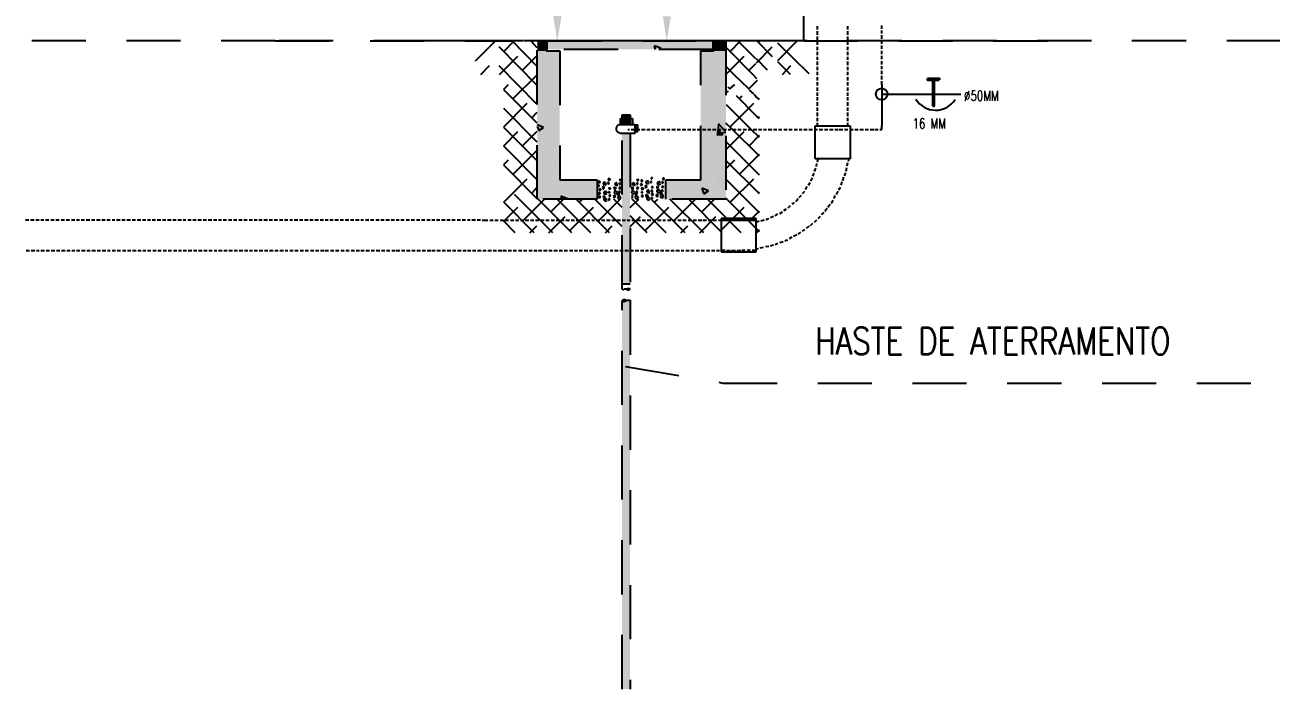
# Model space of a CAD drawing. Header units: metres. Extents: x 2999 to 3164, y 1641 to 1678.
# Drawn here: x 3137.963 to 3142.566, y 1658.087 to 1660.541 of the extents above; entities that cross this region are included whole.
import ezdxf
from ezdxf.enums import TextEntityAlignment as Align

# ---------------------------------------------------------------- set-up
doc = ezdxf.new("R2010")
doc.units = ezdxf.units.M
doc.linetypes.add('CONTORNO_QUADRO_T', pattern=[0.35, 0.2, -0.15])
doc.linetypes.add('Contínuo', pattern=[0])
for name, color, linetype in [('CIRCUITOS', 250, 'Continuous'), ('PDF28_Geometry', 7, 'Continuous'), ('PDF29_Geometry', 7, 'Continuous')]:
    doc.layers.add(name, color=color, linetype=linetype)
for name, color, linetype, true_color in [('PDF28_Solid Fills', 7, 'Continuous', 0x00a5dd), ('PDF29_Solid Fills', 7, 'Continuous', 0x939598), ('PDF8_Text', 30, 'Continuous', 0xff7f00)]:
    doc.layers.add(name, color=color, linetype=linetype, true_color=true_color)
doc.styles.add('ROMAND', font='romand__.ttf', dxfattribs={"width": 0.75})
doc.styles.add('ROMANS', font='ROMANS.shx', dxfattribs={"width": 0.8, "height": 0.1})

msp = doc.modelspace()

# ---------------------------------------------------------------- linework, layer by layer
at = {"layer": 'CIRCUITOS', "linetype": 'Contínuo'}
msp.add_line((3141.1278, 1660.2856), (3141.4202, 1660.2856), dxfattribs=at)
at = {"layer": 'CIRCUITOS'}
msp.add_circle((3141.1278, 1660.2856), 0.0215, dxfattribs=at)
msp.add_arc((3141.3269, 1660.3107), 0.0848, 210.9889, 328.0806, dxfattribs=at)
at = {"layer": 'PDF28_Geometry', "color": 150, "linetype": 'CONTORNO_QUADRO_T', "true_color": 0x007fff}
for p, q in [((3139.5095, 1668.4789), (3139.5095, 1660.4817)), ((3139.6158, 1660.4817), (3139.4155, 1660.4817))]:
    msp.add_line(p, q, dxfattribs=at)
at = {"layer": 'PDF28_Geometry', "linetype": 'CONTORNO_QUADRO_T'}
for p in [(3141.8539, 1668.4789), (3140.8399, 1660.4817)]:
    msp.add_line(p, (3141.8539, 1660.4817), dxfattribs=at)
at = {"layer": 'PDF28_Geometry', "color": 3, "linetype": 'Contínuo'}
msp.add_line((3141.1278, 1660.3208), (3141.1278, 1660.1696), dxfattribs=at)
at = {"layer": 'PDF28_Geometry', "linetype": 'CONTORNO_QUADRO_T', "lineweight": 25}
for points in [[(3140.8399, 1660.4817), (3140.8399, 1668.3429), (3140.8399, 1668.4789), (3140.8399, 1662.1051)], [(3140.8907, 1660.524), (3140.8907, 1660.5367)], [(3141.0029, 1660.524), (3141.0029, 1660.5367)], [(3145.0521, 1660.4817), (3138.8884, 1660.4817), (3131.7346, 1660.4817), (3131.7283, 1658.8963), (3130.8097, 1658.8963)], [(3138.8884, 1660.4817), (3139.7647, 1660.4817)], [(3140.5436, 1660.4817), (3140.2451, 1660.4817)], [(3140.8907, 1660.5049), (3140.8907, 1660.5176)], [(3140.8907, 1660.4859), (3140.8907, 1660.4986)], [(3140.8907, 1660.4668), (3140.8907, 1660.4795)], [(3141.0029, 1660.5049), (3141.0029, 1660.5176)], [(3141.0029, 1660.4859), (3141.0029, 1660.4986)], [(3141.0029, 1660.4668), (3141.0029, 1660.4795)], [(3140.8907, 1660.4478), (3140.8907, 1660.4605)], [(3140.8907, 1660.4287), (3140.8907, 1660.4414)], [(3141.0029, 1660.4478), (3141.0029, 1660.4605)], [(3141.0029, 1660.4287), (3141.0029, 1660.4414)], [(3140.8907, 1660.4118), (3140.8907, 1660.4224)], [(3140.8907, 1660.3928), (3140.8907, 1660.4055)], [(3141.0029, 1660.4118), (3141.0029, 1660.4224)], [(3141.0029, 1660.3928), (3141.0029, 1660.4055)], [(3140.8907, 1660.3737), (3140.8907, 1660.3864)], [(3140.8907, 1660.3547), (3140.8907, 1660.3674)], [(3140.8907, 1660.3356), (3140.8907, 1660.3483)], [(3141.0029, 1660.3737), (3141.0029, 1660.3864)], [(3141.0029, 1660.3547), (3141.0029, 1660.3674)], [(3141.0029, 1660.3356), (3141.0029, 1660.3483)], [(3140.8907, 1660.3166), (3140.8907, 1660.3293)], [(3140.8907, 1660.2975), (3140.8907, 1660.3102)], [(3141.0029, 1660.3166), (3141.0029, 1660.3293)], [(3141.0029, 1660.2975), (3141.0029, 1660.3102)], [(3140.8907, 1660.2785), (3140.8907, 1660.2912)], [(3140.8907, 1660.2615), (3140.8907, 1660.2742)], [(3140.8907, 1660.2425), (3140.8907, 1660.2552)], [(3141.0029, 1660.2785), (3141.0029, 1660.2912)], [(3141.0029, 1660.2615), (3141.0029, 1660.2742)], [(3141.0029, 1660.2425), (3141.0029, 1660.2552)], [(3140.8907, 1660.2234), (3140.8907, 1660.2361)], [(3140.8907, 1660.2044), (3140.8907, 1660.2171)], [(3141.0029, 1660.2234), (3141.0029, 1660.2361)], [(3141.0029, 1660.2044), (3141.0029, 1660.2171)], [(3140.8907, 1660.1853), (3140.8907, 1660.198)], [(3140.8907, 1660.1684), (3140.8907, 1660.179)], [(3141.0029, 1660.1853), (3141.0029, 1660.198)], [(3141.0029, 1660.1684), (3141.0029, 1660.179)], [(3140.8865, 1660.0181), (3140.8886, 1660.0287)], [(3140.8907, 1660.035), (3140.8928, 1660.0456)], [(3141.0008, 1660.0202), (3141.0029, 1660.0329)], [(3141.005, 1660.0372), (3141.0071, 1660.0477)], [(3140.8653, 1659.9652), (3140.8717, 1659.9758)], [(3140.8738, 1659.9821), (3140.878, 1659.9927)], [(3140.8801, 1659.9991), (3140.8822, 1660.0054), (3140.8844, 1660.0118)], [(3140.9838, 1659.9652), (3140.9881, 1659.9779)], [(3140.9902, 1659.9842), (3140.9944, 1659.9906), (3140.9944, 1659.9948)], [(3140.9965, 1660.0012), (3140.9987, 1660.0139)], [(3140.8357, 1659.9186), (3140.8441, 1659.9271)], [(3140.8463, 1659.9334), (3140.8526, 1659.944)], [(3140.8568, 1659.9483), (3140.8632, 1659.9588)], [(3140.9606, 1659.9144), (3140.9669, 1659.9271)], [(3140.969, 1659.9313), (3140.9733, 1659.9377), (3140.9754, 1659.9419)], [(3140.9775, 1659.9483), (3140.9817, 1659.961)], [(3140.7976, 1659.8784), (3140.806, 1659.8848)], [(3140.8103, 1659.889), (3140.8145, 1659.8932), (3140.8187, 1659.8996)], [(3140.823, 1659.9038), (3140.8314, 1659.9123)], [(3140.9415, 1659.8827), (3140.9457, 1659.889), (3140.9479, 1659.8932)], [(3140.9521, 1659.8996), (3140.9563, 1659.9102)], [(3140.7341, 1659.8361), (3140.7447, 1659.8424)], [(3140.751, 1659.8446), (3140.7616, 1659.8509)], [(3140.7658, 1659.8551), (3140.7764, 1659.8615)], [(3140.7828, 1659.8657), (3140.7912, 1659.8742)], [(3140.9055, 1659.8403), (3140.9098, 1659.8446), (3140.914, 1659.8488)], [(3140.9182, 1659.853), (3140.9267, 1659.8636)], [(3140.9288, 1659.8678), (3140.9373, 1659.8784)], [(3137.9782, 1659.8192), (3137.9655, 1659.8192)], [(3137.9972, 1659.8192), (3137.9845, 1659.8192)], [(3138.0163, 1659.8192), (3138.0036, 1659.8192)], [(3138.0332, 1659.8192), (3138.0226, 1659.8192)], [(3138.0523, 1659.8192), (3138.0396, 1659.8192)], [(3138.0713, 1659.8192), (3138.0586, 1659.8192)], [(3138.0904, 1659.8192), (3138.0777, 1659.8192)], [(3138.1094, 1659.8192), (3138.0967, 1659.8192)], [(3138.1285, 1659.8192), (3138.1158, 1659.8192)], [(3138.1475, 1659.8192), (3138.1348, 1659.8192)], [(3138.1645, 1659.8192), (3138.1539, 1659.8192)], [(3138.1835, 1659.8192), (3138.1708, 1659.8192)], [(3138.2026, 1659.8192), (3138.1899, 1659.8192)], [(3138.2216, 1659.8192), (3138.2089, 1659.8192)], [(3138.2407, 1659.8192), (3138.228, 1659.8192)], [(3138.2597, 1659.8192), (3138.247, 1659.8192)], [(3138.2788, 1659.8192), (3138.2661, 1659.8192)], [(3138.2957, 1659.8192), (3138.2851, 1659.8192)], [(3138.3147, 1659.8192), (3138.302, 1659.8192)], [(3138.3338, 1659.8192), (3138.3211, 1659.8192)], [(3138.3528, 1659.8192), (3138.3401, 1659.8192)], [(3138.3719, 1659.8192), (3138.3592, 1659.8192)], [(3138.3909, 1659.8192), (3138.3782, 1659.8192)], [(3138.41, 1659.8192), (3138.3973, 1659.8192)], [(3138.4269, 1659.8192), (3138.4163, 1659.8192)], [(3138.446, 1659.8192), (3138.4333, 1659.8192)], [(3138.465, 1659.8192), (3138.4523, 1659.8192)], [(3138.4841, 1659.8192), (3138.4714, 1659.8192)], [(3138.5031, 1659.8192), (3138.4904, 1659.8192)], [(3138.5222, 1659.8192), (3138.5095, 1659.8192)], [(3138.5412, 1659.8192), (3138.5285, 1659.8192)], [(3138.5582, 1659.8192), (3138.5476, 1659.8192)], [(3138.5772, 1659.8192), (3138.5645, 1659.8192)], [(3138.5963, 1659.8192), (3138.5836, 1659.8192)], [(3138.6153, 1659.8192), (3138.6026, 1659.8192)], [(3138.6344, 1659.8192), (3138.6217, 1659.8192)], [(3138.6534, 1659.8192), (3138.6407, 1659.8192)], [(3138.6725, 1659.8192), (3138.6598, 1659.8192)], [(3138.6894, 1659.8192), (3138.6788, 1659.8192)], [(3138.7084, 1659.8192), (3138.6957, 1659.8192)], [(3138.7275, 1659.8192), (3138.7148, 1659.8192)], [(3138.7465, 1659.8192), (3138.7338, 1659.8192)], [(3138.7656, 1659.8192), (3138.7529, 1659.8192)], [(3138.7846, 1659.8192), (3138.7719, 1659.8192)], [(3138.8037, 1659.8192), (3138.791, 1659.8192)], [(3138.8206, 1659.8192), (3138.81, 1659.8192)], [(3138.8397, 1659.8192), (3138.827, 1659.8192)], [(3138.8587, 1659.8192), (3138.846, 1659.8192)], [(3138.8778, 1659.8192), (3138.8651, 1659.8192)], [(3138.8968, 1659.8192), (3138.8841, 1659.8192)], [(3138.9159, 1659.8192), (3138.9032, 1659.8192)], [(3138.9349, 1659.8192), (3138.9222, 1659.8192)], [(3138.9519, 1659.8192), (3138.9413, 1659.8192)], [(3138.9709, 1659.8192), (3138.9582, 1659.8192)], [(3138.99, 1659.8192), (3138.9773, 1659.8192)], [(3139.009, 1659.8192), (3138.9963, 1659.8192)], [(3139.0281, 1659.8192), (3139.0154, 1659.8192)], [(3139.0471, 1659.8192), (3139.0344, 1659.8192)], [(3139.0662, 1659.8192), (3139.0535, 1659.8192)], [(3139.0831, 1659.8192), (3139.0725, 1659.8192)], [(3139.1021, 1659.8192), (3139.0894, 1659.8192)], [(3139.1212, 1659.8192), (3139.1085, 1659.8192)], [(3139.1402, 1659.8192), (3139.1275, 1659.8192)], [(3139.1593, 1659.8192), (3139.1466, 1659.8192)], [(3139.1783, 1659.8192), (3139.1656, 1659.8192)], [(3139.1974, 1659.8192), (3139.1847, 1659.8192)], [(3139.2143, 1659.8192), (3139.2037, 1659.8192)], [(3139.2334, 1659.8192), (3139.2207, 1659.8192)], [(3139.2524, 1659.8192), (3139.2397, 1659.8192)], [(3139.2715, 1659.8192), (3139.2588, 1659.8192)], [(3139.2905, 1659.8192), (3139.2778, 1659.8192)], [(3139.3096, 1659.8192), (3139.2969, 1659.8192)], [(3139.3286, 1659.8192), (3139.3159, 1659.8192)], [(3139.3456, 1659.8192), (3139.335, 1659.8192)], [(3139.3646, 1659.8192), (3139.3519, 1659.8192)], [(3139.3837, 1659.8192), (3139.371, 1659.8192)], [(3139.4027, 1659.8192), (3139.39, 1659.8192)], [(3139.4218, 1659.8192), (3139.4091, 1659.8192)], [(3139.4408, 1659.8192), (3139.4281, 1659.8192)], [(3139.4599, 1659.8192), (3139.4472, 1659.8192)], [(3139.4768, 1659.8192), (3139.4662, 1659.8192)], [(3139.4958, 1659.8192), (3139.4831, 1659.8192)], [(3139.5149, 1659.8192), (3139.5022, 1659.8192)], [(3139.5339, 1659.8192), (3139.5212, 1659.8192)], [(3139.553, 1659.8192), (3139.5403, 1659.8192)], [(3139.572, 1659.8192), (3139.5593, 1659.8192)], [(3139.5911, 1659.8192), (3139.5784, 1659.8192)], [(3139.608, 1659.8192), (3139.5974, 1659.8192)], [(3139.6271, 1659.8192), (3139.6144, 1659.8192)], [(3139.6461, 1659.8192), (3139.6334, 1659.8192)], [(3139.6525, 1659.8192), (3139.6673, 1659.8192), (3139.6736, 1659.8192)], [(3139.68, 1659.8192), (3139.6927, 1659.8192)], [(3139.699, 1659.8192), (3139.7117, 1659.8192)], [(3139.7181, 1659.8192), (3139.7308, 1659.8192)], [(3139.7371, 1659.8192), (3139.7498, 1659.8192)], [(3139.7562, 1659.8192), (3139.7689, 1659.8192)], [(3139.7752, 1659.8192), (3139.7879, 1659.8192)], [(3139.7943, 1659.8192), (3139.8049, 1659.8192)], [(3139.8112, 1659.8192), (3139.8239, 1659.8192)], [(3139.8303, 1659.8192), (3139.843, 1659.8192)], [(3139.8493, 1659.8192), (3139.862, 1659.8192)], [(3139.8684, 1659.8192), (3139.8811, 1659.8192)], [(3139.8874, 1659.8192), (3139.9001, 1659.8192)], [(3139.9065, 1659.8192), (3139.9192, 1659.8192)], [(3139.9255, 1659.8192), (3139.9361, 1659.8192)], [(3139.9425, 1659.8192), (3139.9552, 1659.8192)], [(3139.9615, 1659.8192), (3139.9742, 1659.8192)], [(3139.9806, 1659.8192), (3139.9933, 1659.8192)], [(3139.9996, 1659.8192), (3140.0123, 1659.8192)], [(3140.0187, 1659.8192), (3140.0314, 1659.8192)], [(3140.0377, 1659.8192), (3140.0504, 1659.8192)], [(3140.0568, 1659.8192), (3140.0673, 1659.8192)], [(3140.0737, 1659.8192), (3140.0864, 1659.8192)], [(3140.0927, 1659.8192), (3140.1054, 1659.8192)], [(3140.1118, 1659.8192), (3140.1245, 1659.8192)], [(3140.1308, 1659.8192), (3140.1435, 1659.8192)], [(3140.1499, 1659.8192), (3140.1626, 1659.8192)], [(3140.1689, 1659.8192), (3140.1816, 1659.8192)], [(3140.188, 1659.8192), (3140.1986, 1659.8192)], [(3140.2049, 1659.8192), (3140.2176, 1659.8192)], [(3140.224, 1659.8192), (3140.2367, 1659.8192)], [(3140.243, 1659.8192), (3140.2557, 1659.8192)], [(3140.2621, 1659.8192), (3140.2748, 1659.8192)], [(3140.2811, 1659.8192), (3140.2938, 1659.8192)], [(3140.3002, 1659.8192), (3140.3129, 1659.8192)], [(3140.3192, 1659.8192), (3140.3298, 1659.8192)], [(3140.3362, 1659.8192), (3140.3489, 1659.8192)], [(3140.3552, 1659.8192), (3140.3679, 1659.8192)], [(3140.3743, 1659.8192), (3140.387, 1659.8192)], [(3140.3933, 1659.8192), (3140.406, 1659.8192)], [(3140.4124, 1659.8192), (3140.4251, 1659.8192)], [(3140.4314, 1659.8192), (3140.4441, 1659.8192)], [(3140.4505, 1659.8192), (3140.4632, 1659.8192)], [(3140.4674, 1659.8192), (3140.4801, 1659.8192)], [(3140.4864, 1659.8192), (3140.4991, 1659.8192)], [(3140.5055, 1659.8192), (3140.5182, 1659.8192)], [(3140.5245, 1659.8192), (3140.5372, 1659.8192)], [(3140.5351, 1659.8192), (3140.5499, 1659.8192)], [(3140.5436, 1659.8192), (3140.5563, 1659.8192), (3140.569, 1659.8192)], [(3140.5626, 1659.8192), (3140.5753, 1659.8192), (3140.588, 1659.8192)], [(3140.5817, 1659.8192), (3140.5944, 1659.8192), (3140.6071, 1659.8192)], [(3140.5986, 1659.8192), (3140.6113, 1659.8192), (3140.624, 1659.8192)], [(3140.6177, 1659.8192), (3140.6304, 1659.8192), (3140.6431, 1659.8192)], [(3140.6367, 1659.8192), (3140.6494, 1659.8192), (3140.6642, 1659.8192), (3140.6558, 1659.8192)], [(3140.6642, 1659.8128), (3140.6748, 1659.817)], [(3140.6812, 1659.817), (3140.6939, 1659.8213)], [(3140.7002, 1659.8234), (3140.7066, 1659.8234), (3140.7108, 1659.8276)], [(3140.7171, 1659.8297), (3140.7277, 1659.834)], [(3140.8505, 1659.7895), (3140.8611, 1659.798)], [(3140.8653, 1659.8001), (3140.8695, 1659.8043), (3140.8738, 1659.8086)], [(3140.8801, 1659.8128), (3140.8886, 1659.8213)], [(3140.8928, 1659.8255), (3140.9013, 1659.834)], [(3140.7701, 1659.743), (3140.7743, 1659.7451), (3140.7806, 1659.7472)], [(3140.787, 1659.7514), (3140.7976, 1659.7578)], [(3140.8018, 1659.7599), (3140.8145, 1659.7662)], [(3140.8187, 1659.7684), (3140.823, 1659.7705), (3140.8293, 1659.7747)], [(3140.8357, 1659.7789), (3140.8441, 1659.7853)], [(3137.9676, 1659.707), (3137.9803, 1659.707)], [(3137.9867, 1659.707), (3137.9994, 1659.707)], [(3138.0057, 1659.707), (3138.0163, 1659.707)], [(3138.0226, 1659.707), (3138.0353, 1659.707)], [(3138.0417, 1659.707), (3138.0544, 1659.707)], [(3138.0607, 1659.707), (3138.0734, 1659.707)], [(3138.0798, 1659.707), (3138.0925, 1659.707)], [(3138.0988, 1659.707), (3138.1115, 1659.707)], [(3138.1179, 1659.707), (3138.1306, 1659.707)], [(3138.1369, 1659.707), (3138.1475, 1659.707)], [(3138.1539, 1659.707), (3138.1666, 1659.707)], [(3138.1729, 1659.707), (3138.1856, 1659.707)], [(3138.192, 1659.707), (3138.2047, 1659.707)], [(3138.211, 1659.707), (3138.2237, 1659.707)], [(3138.2301, 1659.707), (3138.2428, 1659.707)], [(3138.2491, 1659.707), (3138.2618, 1659.707)], [(3138.2682, 1659.707), (3138.2788, 1659.707)], [(3138.2851, 1659.707), (3138.2978, 1659.707)], [(3138.3042, 1659.707), (3138.3169, 1659.707)], [(3138.3232, 1659.707), (3138.3359, 1659.707)], [(3138.3423, 1659.707), (3138.355, 1659.707)], [(3138.3613, 1659.707), (3138.374, 1659.707)], [(3138.3804, 1659.707), (3138.3931, 1659.707)], [(3138.3994, 1659.707), (3138.41, 1659.707)], [(3138.4163, 1659.707), (3138.429, 1659.707)], [(3138.4354, 1659.707), (3138.4481, 1659.707)], [(3138.4544, 1659.707), (3138.4671, 1659.707)], [(3138.4735, 1659.707), (3138.4862, 1659.707)], [(3138.4925, 1659.707), (3138.5052, 1659.707)], [(3138.5116, 1659.707), (3138.5243, 1659.707)], [(3138.5306, 1659.707), (3138.5412, 1659.707)], [(3138.5476, 1659.707), (3138.5603, 1659.707)], [(3138.5666, 1659.707), (3138.5793, 1659.707)], [(3138.5857, 1659.707), (3138.5984, 1659.707)], [(3138.6047, 1659.707), (3138.6174, 1659.707)], [(3138.6238, 1659.707), (3138.6365, 1659.707)], [(3138.6428, 1659.707), (3138.6555, 1659.707)], [(3138.6619, 1659.707), (3138.6725, 1659.707)], [(3138.6788, 1659.707), (3138.6915, 1659.707)], [(3138.6979, 1659.707), (3138.7106, 1659.707)], [(3138.7169, 1659.707), (3138.7296, 1659.707)], [(3138.736, 1659.707), (3138.7487, 1659.707)], [(3138.755, 1659.707), (3138.7677, 1659.707)], [(3138.7741, 1659.707), (3138.7868, 1659.707)], [(3138.7931, 1659.707), (3138.8037, 1659.707)], [(3138.81, 1659.707), (3138.8227, 1659.707)], [(3138.8291, 1659.707), (3138.8418, 1659.707)], [(3138.8481, 1659.707), (3138.8608, 1659.707)], [(3138.8672, 1659.707), (3138.8799, 1659.707)], [(3138.8862, 1659.707), (3138.8989, 1659.707)], [(3138.9053, 1659.707), (3138.918, 1659.707)], [(3138.9243, 1659.707), (3138.9349, 1659.707)], [(3138.9413, 1659.707), (3138.954, 1659.707)], [(3138.9603, 1659.707), (3138.973, 1659.707)], [(3138.9794, 1659.707), (3138.9921, 1659.707)], [(3138.9984, 1659.707), (3139.0111, 1659.707)], [(3139.0175, 1659.707), (3139.0302, 1659.707)], [(3139.0365, 1659.707), (3139.0492, 1659.707)], [(3139.0556, 1659.707), (3139.0683, 1659.707)], [(3139.0725, 1659.707), (3139.0852, 1659.707)], [(3139.0916, 1659.707), (3139.1043, 1659.707)], [(3139.1106, 1659.707), (3139.1233, 1659.707)], [(3139.1297, 1659.707), (3139.1424, 1659.707)], [(3139.1487, 1659.707), (3139.1614, 1659.707)], [(3139.1678, 1659.707), (3139.1805, 1659.707)], [(3139.1868, 1659.707), (3139.1995, 1659.707)], [(3139.2037, 1659.707), (3139.2164, 1659.707)], [(3139.2228, 1659.707), (3139.2355, 1659.707)], [(3139.2418, 1659.707), (3139.2545, 1659.707)], [(3139.2609, 1659.707), (3139.2736, 1659.707)], [(3139.2799, 1659.707), (3139.2926, 1659.707)], [(3139.299, 1659.707), (3139.3117, 1659.707)], [(3139.318, 1659.707), (3139.3307, 1659.707)], [(3139.335, 1659.707), (3139.3477, 1659.707)], [(3139.354, 1659.707), (3139.3667, 1659.707)], [(3139.3731, 1659.707), (3139.3858, 1659.707)], [(3139.3921, 1659.707), (3139.4048, 1659.707)], [(3139.4112, 1659.707), (3139.4239, 1659.707)], [(3139.4302, 1659.707), (3139.4429, 1659.707)], [(3139.4493, 1659.707), (3139.462, 1659.707)], [(3139.4662, 1659.707), (3139.4789, 1659.707)], [(3139.4853, 1659.707), (3139.498, 1659.707)], [(3139.5043, 1659.707), (3139.517, 1659.707)], [(3139.5234, 1659.707), (3139.5361, 1659.707)], [(3139.5424, 1659.707), (3139.5551, 1659.707)], [(3139.5615, 1659.707), (3139.5742, 1659.707)], [(3139.5805, 1659.707), (3139.5932, 1659.707)], [(3139.5974, 1659.707), (3139.6101, 1659.707)], [(3139.6165, 1659.707), (3139.6292, 1659.707)], [(3139.6355, 1659.707), (3139.6482, 1659.707)], [(3139.6546, 1659.707), (3139.6673, 1659.707)], [(3139.6736, 1659.707), (3139.6863, 1659.707)], [(3139.6927, 1659.707), (3139.7054, 1659.707)], [(3139.7117, 1659.707), (3139.7244, 1659.707)], [(3139.7287, 1659.707), (3139.7414, 1659.707)], [(3139.7477, 1659.707), (3139.7604, 1659.707)], [(3139.7668, 1659.707), (3139.7795, 1659.707)], [(3139.7858, 1659.707), (3139.7985, 1659.707)], [(3139.8049, 1659.707), (3139.8176, 1659.707)], [(3139.8239, 1659.707), (3139.8366, 1659.707)], [(3139.843, 1659.707), (3139.8557, 1659.707)], [(3139.8599, 1659.707), (3139.8726, 1659.707)], [(3139.879, 1659.707), (3139.8917, 1659.707)], [(3139.898, 1659.707), (3139.9107, 1659.707)], [(3139.9171, 1659.707), (3139.9298, 1659.707)], [(3139.9361, 1659.707), (3139.9488, 1659.707)], [(3139.9552, 1659.707), (3139.9679, 1659.707)], [(3139.9742, 1659.707), (3139.9869, 1659.707)], [(3139.9933, 1659.707), (3140.0038, 1659.707)], [(3140.0102, 1659.707), (3140.0229, 1659.707)], [(3140.0292, 1659.707), (3140.0419, 1659.707)], [(3140.0483, 1659.707), (3140.061, 1659.707)], [(3140.0673, 1659.707), (3140.08, 1659.707)], [(3140.0864, 1659.707), (3140.0991, 1659.707)], [(3140.1054, 1659.707), (3140.1181, 1659.707)], [(3140.1245, 1659.707), (3140.1351, 1659.707)], [(3140.1414, 1659.707), (3140.1541, 1659.707)], [(3140.1605, 1659.707), (3140.1732, 1659.707)], [(3140.1795, 1659.707), (3140.1922, 1659.707)], [(3140.1986, 1659.707), (3140.2113, 1659.707)], [(3140.2176, 1659.707), (3140.2303, 1659.707)], [(3140.2367, 1659.707), (3140.2494, 1659.707)], [(3140.2557, 1659.707), (3140.2663, 1659.707)], [(3140.2727, 1659.707), (3140.2854, 1659.707)], [(3140.2917, 1659.707), (3140.3044, 1659.707)], [(3140.3108, 1659.707), (3140.3235, 1659.707)], [(3140.3298, 1659.707), (3140.3425, 1659.707)], [(3140.3489, 1659.707), (3140.3616, 1659.707)], [(3140.3679, 1659.707), (3140.3806, 1659.707)], [(3140.387, 1659.707), (3140.3975, 1659.707)], [(3140.4039, 1659.707), (3140.4166, 1659.707)], [(3140.4229, 1659.707), (3140.4356, 1659.707)], [(3140.442, 1659.707), (3140.4547, 1659.707)], [(3140.461, 1659.707), (3140.4737, 1659.707)], [(3140.4801, 1659.707), (3140.4928, 1659.707)], [(3140.4991, 1659.707), (3140.5118, 1659.707)], [(3140.5182, 1659.707), (3140.5288, 1659.707)], [(3140.5499, 1659.707), (3140.5351, 1659.707), (3140.5478, 1659.707)], [(3140.5542, 1659.707), (3140.5669, 1659.707)], [(3140.5563, 1659.707), (3140.569, 1659.707)], [(3140.5732, 1659.707), (3140.5859, 1659.707)], [(3140.5753, 1659.707), (3140.588, 1659.707)], [(3140.5923, 1659.707), (3140.605, 1659.707)], [(3140.5944, 1659.707), (3140.6071, 1659.707)], [(3140.6642, 1659.7133), (3140.6727, 1659.7154)], [(3140.679, 1659.7176), (3140.6917, 1659.7197)], [(3140.6981, 1659.7218), (3140.7108, 1659.7239)], [(3140.7171, 1659.7239), (3140.7193, 1659.726), (3140.7277, 1659.7281)], [(3140.7341, 1659.7303), (3140.7447, 1659.7345)], [(3140.751, 1659.7366), (3140.7637, 1659.7408)]]:
    msp.add_lwpolyline(points, dxfattribs=at)
at = {"layer": 'PDF28_Geometry', "color": 3, "linetype": 'CONTORNO_QUADRO_T', "lineweight": 25}
for points in [[(3141.1278, 1660.5261), (3141.1278, 1660.5388)], [(3141.1278, 1660.5092), (3141.1278, 1660.5198)], [(3141.1278, 1660.4901), (3141.1278, 1660.5028)], [(3141.1278, 1660.4711), (3141.1278, 1660.4838)], [(3141.1278, 1660.452), (3141.1278, 1660.4647)], [(3141.1278, 1660.433), (3141.1278, 1660.4457)], [(3141.1278, 1660.4139), (3141.1278, 1660.4266)], [(3141.1278, 1660.3949), (3141.1278, 1660.4076)], [(3141.1278, 1660.3779), (3141.1278, 1660.3885)], [(3141.1278, 1660.3589), (3141.1278, 1660.3716)], [(3141.1278, 1660.3398), (3141.1278, 1660.3525)], [(3141.1278, 1660.3208), (3141.1278, 1660.3335)], [(3141.1214, 1660.1548), (3141.1278, 1660.1548), (3141.1278, 1660.1696)], [(3140.1901, 1660.1548), (3140.1965, 1660.1548)], [(3140.2028, 1660.1548), (3140.2155, 1660.1548)], [(3140.2219, 1660.1548), (3140.2346, 1660.1548)], [(3140.2409, 1660.1548), (3140.2536, 1660.1548)], [(3140.26, 1660.1548), (3140.2727, 1660.1548)], [(3140.279, 1660.1548), (3140.2917, 1660.1548)], [(3140.2981, 1660.1548), (3140.3086, 1660.1548)], [(3140.315, 1660.1548), (3140.3277, 1660.1548)], [(3140.334, 1660.1548), (3140.3467, 1660.1548)], [(3140.3531, 1660.1548), (3140.3658, 1660.1548)], [(3140.3721, 1660.1548), (3140.3848, 1660.1548)], [(3140.3912, 1660.1548), (3140.4039, 1660.1548)], [(3140.4102, 1660.1548), (3140.4229, 1660.1548)], [(3140.4293, 1660.1548), (3140.4399, 1660.1548)], [(3140.4462, 1660.1548), (3140.4589, 1660.1548)], [(3140.4653, 1660.1548), (3140.478, 1660.1548)], [(3140.4843, 1660.1548), (3140.497, 1660.1548)], [(3140.5034, 1660.1548), (3140.5161, 1660.1548)], [(3140.5224, 1660.1548), (3140.5351, 1660.1548)], [(3140.5415, 1660.1548), (3140.5542, 1660.1548)], [(3140.5605, 1660.1548), (3140.5711, 1660.1548)], [(3140.5774, 1660.1548), (3140.5901, 1660.1548)], [(3140.5965, 1660.1548), (3140.6092, 1660.1548)], [(3140.6155, 1660.1548), (3140.6282, 1660.1548)], [(3140.6346, 1660.1548), (3140.6473, 1660.1548)], [(3140.6536, 1660.1548), (3140.6663, 1660.1548)], [(3140.6727, 1660.1548), (3140.6854, 1660.1548)], [(3140.6917, 1660.1548), (3140.7023, 1660.1548)], [(3140.7087, 1660.1548), (3140.7214, 1660.1548)], [(3140.7277, 1660.1548), (3140.7404, 1660.1548)], [(3140.7468, 1660.1548), (3140.7595, 1660.1548)], [(3140.7658, 1660.1548), (3140.7785, 1660.1548)], [(3140.7849, 1660.1548), (3140.7976, 1660.1548)], [(3140.8039, 1660.1548), (3140.8166, 1660.1548)], [(3140.823, 1660.1548), (3140.8336, 1660.1548)], [(3140.8399, 1660.1548), (3140.8526, 1660.1548)], [(3140.859, 1660.1548), (3140.8717, 1660.1548)], [(3140.878, 1660.1548), (3140.8907, 1660.1548)], [(3140.8971, 1660.1548), (3140.9098, 1660.1548)], [(3140.9161, 1660.1548), (3140.9288, 1660.1548)], [(3140.9352, 1660.1548), (3140.9479, 1660.1548)], [(3140.9542, 1660.1548), (3140.9669, 1660.1548)], [(3140.9711, 1660.1548), (3140.9838, 1660.1548)], [(3140.9902, 1660.1548), (3141.0029, 1660.1548)], [(3141.0092, 1660.1548), (3141.0219, 1660.1548)], [(3141.0283, 1660.1548), (3141.041, 1660.1548)], [(3141.0473, 1660.1548), (3141.06, 1660.1548)], [(3141.0664, 1660.1548), (3141.0791, 1660.1548)], [(3141.0854, 1660.1548), (3141.0981, 1660.1548)], [(3141.1024, 1660.1548), (3141.1151, 1660.1548)]]:
    msp.add_lwpolyline(points, dxfattribs=at)
at = {"layer": 'PDF28_Geometry', "color": 150, "linetype": 'CONTORNO_QUADRO_T', "lineweight": 25, "true_color": 0x007fff}
for points in [[(3140.7023, 1660.4817), (3139.8049, 1660.4817)], [(3140.181, 1659.2788), (3140.5415, 1659.218), (3142.5438, 1659.218)]]:
    msp.add_lwpolyline(points, dxfattribs=at)
at = {"layer": 'PDF28_Geometry', "linetype": 'CONTORNO_QUADRO_T', "lineweight": 25}
for points in [[(3140.8822, 1660.1684), (3141.0114, 1660.1684), (3141.0114, 1660.0456), (3140.8822, 1660.0456)], [(3140.6642, 1659.8255), (3140.5351, 1659.8255), (3140.5351, 1659.7027), (3140.6642, 1659.7027)], [(3140.624, 1659.707), (3140.6113, 1659.707)], [(3140.6431, 1659.707), (3140.6304, 1659.707)], [(3140.6642, 1659.707), (3140.6494, 1659.707)]]:
    msp.add_lwpolyline(points, close=True, dxfattribs=at)
at = {"layer": 'PDF28_Solid Fills', "color": 150, "linetype": 'CONTORNO_QUADRO_T', "true_color": 0x007fff, "transparency": 33554559}
for points in [[(3139.8874, 1660.7314), (3139.9721, 1660.7314), (3139.9298, 1660.4817)], [(3140.3192, 1660.5727), (3140.3489, 1660.5727), (3140.334, 1660.4817)]]:
    msp.add_solid(points, dxfattribs=at)
at = {"layer": 'PDF29_Geometry', "color": 34, "linetype": 'CONTORNO_QUADRO_T', "lineweight": 25, "true_color": 0x954a00}
for points in [[(3139.8557, 1660.2474), (3139.6234, 1660.4817)], [(3139.6272, 1660.4081), (3139.7008, 1660.4817)], [(3139.8557, 1660.3171), (3139.6931, 1660.4817)], [(3139.7318, 1660.4429), (3139.7705, 1660.4817)], [(3139.8557, 1660.3868), (3139.7627, 1660.4817)], [(3139.8557, 1660.4565), (3139.8324, 1660.4817)], [(3139.8363, 1660.4778), (3139.8402, 1660.4817)], [(3140.568, 1660.4429), (3140.6067, 1660.4817)], [(3140.6628, 1660.4159), (3140.597, 1660.4817)], [(3140.7248, 1660.4236), (3140.6667, 1660.4817)], [(3140.6725, 1660.4778), (3140.6764, 1660.4817)], [(3140.7383, 1660.4797), (3140.7364, 1660.4817)], [(3140.7441, 1660.41), (3140.8157, 1660.4817)], [(3140.6667, 1660.3423), (3140.6512, 1660.3578), (3140.5525, 1660.4584)], [(3140.6648, 1660.4004), (3140.7228, 1660.4604)], [(3140.8603, 1660.3597), (3140.7441, 1660.4739)], [(3139.6466, 1660.3578), (3139.6795, 1660.3907)], [(3139.7163, 1660.3578), (3139.784, 1660.4255)], [(3139.8015, 1660.3733), (3139.8557, 1660.4275)], [(3140.5525, 1660.3578), (3140.6202, 1660.4255)], [(3140.6377, 1660.3036), (3140.5815, 1660.3578), (3140.5525, 1660.3888)], [(3140.6377, 1660.3733), (3140.6628, 1660.3984)], [(3140.7054, 1660.3733), (3140.6648, 1660.4159)], [(3140.7906, 1660.3578), (3140.7441, 1660.4042)], [(3140.7615, 1660.3578), (3140.7925, 1660.3907)], [(3139.7666, 1660.2687), (3139.8537, 1660.3558)], [(3140.5525, 1660.3578), (3140.5525, 1660.3578)], [(3139.7318, 1660.3036), (3139.7492, 1660.321)], [(3139.8557, 1660.1778), (3139.7318, 1660.3016)], [(3140.5564, 1660.292), (3140.5622, 1660.2978)], [(3140.568, 1660.3036), (3140.5602, 1660.3113)], [(3140.566, 1660.3036), (3140.5854, 1660.321)], [(3140.6357, 1660.3036), (3140.6686, 1660.3365)], [(3140.6551, 1660.2862), (3140.6396, 1660.2997)], [(3139.7318, 1660.1642), (3139.8189, 1660.2513)], [(3140.568, 1660.1642), (3140.6551, 1660.2513)], [(3140.6764, 1660.1952), (3140.6667, 1660.2029), (3140.6628, 1660.2068), (3140.5912, 1660.2784)], [(3140.6028, 1660.2687), (3140.6125, 1660.2784)], [(3140.6764, 1660.2649), (3140.6628, 1660.2765), (3140.657, 1660.2842)], [(3139.8557, 1660.1081), (3139.7318, 1660.232)], [(3139.8363, 1660.1991), (3139.8557, 1660.2184)], [(3140.6764, 1660.1255), (3140.6435, 1660.1565), (3140.5544, 1660.2455)], [(3140.6725, 1660.1991), (3140.6764, 1660.2029)], [(3139.8557, 1660.0384), (3139.7318, 1660.1623)], [(3140.6764, 1660.0558), (3140.5738, 1660.1565), (3140.5525, 1660.1778)], [(3139.7318, 1660.0945), (3139.784, 1660.1468)], [(3139.8015, 1660.0945), (3139.8557, 1660.1487)], [(3140.5525, 1660.079), (3140.6202, 1660.1468)], [(3140.6377, 1660.0945), (3140.6764, 1660.1332)], [(3139.8557, 1659.9687), (3139.7318, 1660.0926)], [(3139.7666, 1659.99), (3139.8537, 1660.0771)], [(3140.6764, 1659.9861), (3140.5525, 1660.11)], [(3139.7318, 1660.0248), (3139.7492, 1660.0423)], [(3139.8557, 1659.899), (3139.7318, 1660.0229)], [(3140.5525, 1660.0094), (3140.5854, 1660.0423)], [(3140.6764, 1659.9164), (3140.5525, 1660.0403)], [(3140.6028, 1659.99), (3140.6764, 1660.0636)], [(3139.844, 1659.7732), (3139.7318, 1659.8855), (3139.8189, 1659.9726)], [(3139.9137, 1659.7732), (3139.7318, 1659.9532)], [(3139.8363, 1659.9203), (3139.8557, 1659.9416)], [(3140.6764, 1659.8468), (3140.5525, 1659.9706)], [(3140.568, 1659.8855), (3140.6551, 1659.9726)], [(3139.8015, 1659.8158), (3139.8828, 1659.8971)], [(3139.9834, 1659.7732), (3139.8595, 1659.8971)], [(3139.906, 1659.8506), (3139.9524, 1659.8971)], [(3140.0531, 1659.7732), (3139.9292, 1659.8971)], [(3140.1228, 1659.7732), (3139.9989, 1659.8971)], [(3140.0105, 1659.8855), (3140.0221, 1659.8971)], [(3140.1692, 1659.7964), (3140.0686, 1659.8971)], [(3140.0802, 1659.8158), (3140.1615, 1659.8971)], [(3140.1692, 1659.8661), (3140.1383, 1659.8971)], [(3140.1983, 1659.8661), (3140.2312, 1659.8971)], [(3140.3318, 1659.7732), (3140.206, 1659.8971)], [(3140.4015, 1659.7732), (3140.2757, 1659.8971)], [(3140.2892, 1659.8855), (3140.3009, 1659.8971)], [(3140.4712, 1659.7732), (3140.3454, 1659.8971)], [(3140.3589, 1659.8158), (3140.4402, 1659.8971)], [(3140.5389, 1659.7732), (3140.4151, 1659.8971)], [(3140.4635, 1659.8506), (3140.5099, 1659.8971)], [(3140.6086, 1659.7732), (3140.4847, 1659.8971)], [(3140.6764, 1659.7771), (3140.5525, 1659.901)], [(3140.6725, 1659.9203), (3140.6764, 1659.9242)], [(3139.7744, 1659.7732), (3139.7318, 1659.8158), (3139.784, 1659.8681)], [(3139.9757, 1659.781), (3140.0628, 1659.8681)], [(3140.2621, 1659.7732), (3140.1983, 1659.8352)], [(3140.2544, 1659.781), (3140.3415, 1659.8681)], [(3140.5331, 1659.781), (3140.6202, 1659.8681)], [(3140.6377, 1659.8158), (3140.6764, 1659.8545)], [(3139.8286, 1659.7732), (3139.8537, 1659.7984)], [(3139.8982, 1659.7732), (3139.9582, 1659.8332)], [(3140.1073, 1659.7732), (3140.1325, 1659.7984)], [(3140.1983, 1659.7964), (3140.237, 1659.8332)], [(3140.386, 1659.7732), (3140.4112, 1659.7984)], [(3140.4557, 1659.7732), (3140.5157, 1659.8332)], [(3140.6648, 1659.7732), (3140.6764, 1659.7848)]]:
    msp.add_lwpolyline(points, dxfattribs=at)
at = {"layer": 'PDF29_Geometry', "linetype": 'CONTORNO_QUADRO_T', "lineweight": 25}
for points in [[(3140.0763, 1659.9687), (3140.0763, 1659.8971), (3139.8557, 1659.8971), (3139.8557, 1660.4817), (3139.8886, 1660.4817), (3139.8886, 1660.4449), (3139.9389, 1660.4449), (3139.9389, 1659.9687)], [(3140.5041, 1660.4817), (3140.5041, 1660.4507), (3139.8924, 1660.4507), (3139.8924, 1660.4817)], [(3140.2176, 1660.17), (3140.2176, 1660.1468), (3140.2273, 1660.1468), (3140.2273, 1660.17)], [(3140.2776, 1659.9765), (3140.2757, 1659.9765), (3140.2757, 1659.9745), (3140.2757, 1659.9726), (3140.2776, 1659.9726), (3140.2815, 1659.9745), (3140.2815, 1659.9765), (3140.2796, 1659.9765)], [(3140.3202, 1659.9745), (3140.3183, 1659.9726), (3140.3183, 1659.9706), (3140.3202, 1659.9706), (3140.3241, 1659.9706), (3140.3241, 1659.9726), (3140.3241, 1659.9745), (3140.3221, 1659.9745)], [(3140.0821, 1659.9629), (3140.0802, 1659.9629), (3140.0821, 1659.961), (3140.0821, 1659.959), (3140.0841, 1659.959), (3140.0879, 1659.959), (3140.0879, 1659.961), (3140.0879, 1659.9629), (3140.086, 1659.9629), (3140.0841, 1659.9629)], [(3140.0802, 1659.9494), (3140.0802, 1659.9474), (3140.0802, 1659.9455), (3140.0821, 1659.9435), (3140.0841, 1659.9455), (3140.0841, 1659.9474), (3140.0841, 1659.9494), (3140.0821, 1659.9494)], [(3140.086, 1659.9339), (3140.0841, 1659.9339), (3140.0841, 1659.9319), (3140.0841, 1659.93), (3140.0879, 1659.93), (3140.0899, 1659.9319), (3140.0899, 1659.9339), (3140.0879, 1659.9339)], [(3140.0995, 1659.9435), (3140.0957, 1659.9397), (3140.0976, 1659.9358), (3140.1015, 1659.9358), (3140.1015, 1659.9377), (3140.1054, 1659.9397), (3140.1015, 1659.9416), (3140.1015, 1659.9435)], [(3140.0995, 1659.9571), (3140.0995, 1659.9532), (3140.1034, 1659.9513), (3140.1073, 1659.9494), (3140.1112, 1659.9532), (3140.1073, 1659.9552), (3140.1073, 1659.959), (3140.1034, 1659.961), (3140.1015, 1659.9571)], [(3140.117, 1659.959), (3140.115, 1659.9571), (3140.115, 1659.9552), (3140.1189, 1659.9532), (3140.1208, 1659.9552), (3140.1208, 1659.9571), (3140.1189, 1659.959)], [(3140.1189, 1659.9726), (3140.117, 1659.9726), (3140.117, 1659.9687), (3140.1189, 1659.9687), (3140.1208, 1659.9687), (3140.1247, 1659.9687), (3140.1247, 1659.9706), (3140.1228, 1659.9726), (3140.1208, 1659.9726)], [(3140.1228, 1659.9397), (3140.1189, 1659.9377), (3140.1208, 1659.9358), (3140.1208, 1659.9339), (3140.1228, 1659.9358), (3140.1266, 1659.9358), (3140.1266, 1659.9377), (3140.1247, 1659.9377), (3140.1228, 1659.9377)], [(3140.1402, 1659.9416), (3140.1383, 1659.9377), (3140.1402, 1659.9339), (3140.1441, 1659.9339), (3140.1441, 1659.9358), (3140.1479, 1659.9377), (3140.1441, 1659.9377), (3140.1421, 1659.9397)], [(3140.1402, 1659.9261), (3140.1402, 1659.9203), (3140.1441, 1659.9184), (3140.1479, 1659.9184), (3140.1518, 1659.9203), (3140.1499, 1659.9242), (3140.1479, 1659.9261), (3140.1441, 1659.9281), (3140.1421, 1659.9261)], [(3140.1421, 1659.9552), (3140.1421, 1659.9513), (3140.146, 1659.9494), (3140.1499, 1659.9474), (3140.1537, 1659.9494), (3140.1499, 1659.9532), (3140.1499, 1659.9571), (3140.146, 1659.9571), (3140.1441, 1659.9552)], [(3140.1596, 1659.9571), (3140.1576, 1659.9552), (3140.1576, 1659.9532), (3140.1596, 1659.9513), (3140.1634, 1659.9532), (3140.1634, 1659.9552), (3140.1615, 1659.9571)], [(3140.1596, 1659.9397), (3140.1576, 1659.9397), (3140.1576, 1659.9377), (3140.1596, 1659.9358), (3140.1615, 1659.9358), (3140.1654, 1659.9377), (3140.1654, 1659.9397), (3140.1634, 1659.9397), (3140.1615, 1659.9397)], [(3140.1615, 1659.9706), (3140.1596, 1659.9687), (3140.1596, 1659.9668), (3140.1615, 1659.9668), (3140.1634, 1659.9668), (3140.1654, 1659.9668), (3140.1673, 1659.9687), (3140.1654, 1659.9687), (3140.1634, 1659.9687)], [(3140.206, 1659.9416), (3140.2041, 1659.9377), (3140.2041, 1659.9339), (3140.2079, 1659.9339), (3140.2099, 1659.9358), (3140.2118, 1659.9377), (3140.2099, 1659.9377), (3140.2079, 1659.9397)], [(3140.2041, 1659.9261), (3140.2041, 1659.9203), (3140.2079, 1659.9184), (3140.2138, 1659.9184), (3140.2157, 1659.9203), (3140.2138, 1659.9242), (3140.2138, 1659.9261), (3140.2099, 1659.9281), (3140.2079, 1659.9261)], [(3140.206, 1659.9552), (3140.206, 1659.9513), (3140.2099, 1659.9494), (3140.2138, 1659.9474), (3140.2176, 1659.9494), (3140.2157, 1659.9532), (3140.2138, 1659.9571), (3140.2118, 1659.9571), (3140.2099, 1659.9552)], [(3140.2254, 1659.9706), (3140.2234, 1659.9687), (3140.2234, 1659.9668), (3140.2254, 1659.9668), (3140.2273, 1659.9668), (3140.2312, 1659.9668), (3140.2312, 1659.9687), (3140.2292, 1659.9687), (3140.2273, 1659.9687)], [(3140.2234, 1659.9571), (3140.2234, 1659.9552), (3140.2234, 1659.9532), (3140.2254, 1659.9513), (3140.2273, 1659.9532), (3140.2273, 1659.9552), (3140.2273, 1659.9571), (3140.2254, 1659.9571)], [(3140.2254, 1659.9397), (3140.2234, 1659.9397), (3140.2234, 1659.9377), (3140.2234, 1659.9358), (3140.2254, 1659.9358), (3140.2292, 1659.9377), (3140.2292, 1659.9397), (3140.2273, 1659.9397)], [(3140.2389, 1659.9532), (3140.237, 1659.9513), (3140.237, 1659.9494), (3140.2389, 1659.9494), (3140.2428, 1659.9494), (3140.2428, 1659.9513), (3140.2428, 1659.9532), (3140.2408, 1659.9532)], [(3140.2408, 1659.9668), (3140.2389, 1659.9668), (3140.2389, 1659.9648), (3140.2389, 1659.9629), (3140.2428, 1659.9629), (3140.2447, 1659.9648), (3140.2447, 1659.9668), (3140.2428, 1659.9668)], [(3140.2428, 1659.9377), (3140.2408, 1659.9377), (3140.2408, 1659.9358), (3140.2428, 1659.9339), (3140.2447, 1659.9339), (3140.2486, 1659.9358), (3140.2486, 1659.9377), (3140.2467, 1659.9377), (3140.2447, 1659.9377)], [(3140.2563, 1659.9474), (3140.2544, 1659.9435), (3140.2544, 1659.9416), (3140.2583, 1659.9397), (3140.2602, 1659.9416), (3140.2621, 1659.9435), (3140.2602, 1659.9455), (3140.2583, 1659.9474)], [(3140.2563, 1659.9629), (3140.2563, 1659.9571), (3140.2602, 1659.9552), (3140.266, 1659.9552), (3140.2679, 1659.9571), (3140.266, 1659.961), (3140.266, 1659.9629), (3140.2621, 1659.9648), (3140.2602, 1659.9629)], [(3140.2602, 1659.9281), (3140.2602, 1659.9242), (3140.2641, 1659.9223), (3140.2679, 1659.9203), (3140.2718, 1659.9223), (3140.2679, 1659.9261), (3140.2679, 1659.93), (3140.2641, 1659.93), (3140.2621, 1659.9281)], [(3140.2738, 1659.9629), (3140.2738, 1659.961), (3140.2738, 1659.959), (3140.2757, 1659.959), (3140.2776, 1659.959), (3140.2776, 1659.961), (3140.2776, 1659.9629), (3140.2757, 1659.9629)], [(3140.2776, 1659.93), (3140.2757, 1659.9281), (3140.2757, 1659.9261), (3140.2776, 1659.9242), (3140.2815, 1659.9261), (3140.2815, 1659.9281), (3140.2796, 1659.93)], [(3140.2796, 1659.9435), (3140.2776, 1659.9416), (3140.2776, 1659.9397), (3140.2796, 1659.9397), (3140.2815, 1659.9397), (3140.2834, 1659.9397), (3140.2834, 1659.9416), (3140.2815, 1659.9416), (3140.2815, 1659.9435)], [(3140.2989, 1659.9455), (3140.297, 1659.9416), (3140.297, 1659.9377), (3140.3009, 1659.9377), (3140.3028, 1659.9397), (3140.3047, 1659.9416), (3140.3028, 1659.9435), (3140.3009, 1659.9435)], [(3140.297, 1659.93), (3140.297, 1659.9242), (3140.3009, 1659.9223), (3140.3067, 1659.9223), (3140.3086, 1659.9242), (3140.3067, 1659.9281), (3140.3067, 1659.9319), (3140.3028, 1659.9319), (3140.3009, 1659.93)], [(3140.2989, 1659.959), (3140.2989, 1659.9552), (3140.3028, 1659.9532), (3140.3086, 1659.9513), (3140.3105, 1659.9552), (3140.3086, 1659.9571), (3140.3086, 1659.961), (3140.3047, 1659.9629), (3140.3028, 1659.959)], [(3140.3163, 1659.961), (3140.3163, 1659.959), (3140.3163, 1659.9571), (3140.3183, 1659.9552), (3140.3202, 1659.9571), (3140.3202, 1659.959), (3140.3202, 1659.961), (3140.3183, 1659.961)], [(3140.3183, 1659.9435), (3140.3163, 1659.9435), (3140.3163, 1659.9416), (3140.3163, 1659.9397), (3140.3202, 1659.9416), (3140.3221, 1659.9416), (3140.3221, 1659.9435), (3140.3202, 1659.9435)], [(3140.4635, 1659.9377), (3140.4712, 1659.9164), (3140.4886, 1659.9281)], [(3140.0841, 1659.9203), (3140.0821, 1659.9184), (3140.0821, 1659.9164), (3140.0841, 1659.9164), (3140.0879, 1659.9164), (3140.0879, 1659.9184), (3140.0879, 1659.9203), (3140.086, 1659.9203)], [(3140.0841, 1659.9068), (3140.0821, 1659.9068), (3140.0821, 1659.9048), (3140.0841, 1659.9029), (3140.086, 1659.9029), (3140.0899, 1659.9048), (3140.0879, 1659.9068), (3140.086, 1659.9068)], [(3140.1015, 1659.9087), (3140.0995, 1659.9048), (3140.0995, 1659.9029), (3140.1034, 1659.9029), (3140.1054, 1659.9048), (3140.1073, 1659.9048), (3140.1054, 1659.9068), (3140.1034, 1659.9087)], [(3140.1015, 1659.9242), (3140.1015, 1659.9184), (3140.1054, 1659.9164), (3140.1112, 1659.9164), (3140.1131, 1659.9184), (3140.1112, 1659.9223), (3140.1112, 1659.9261), (3140.1073, 1659.9261), (3140.1054, 1659.9242)], [(3140.1015, 1659.8971), (3140.1015, 1659.8932), (3140.1054, 1659.8913), (3140.1112, 1659.8893), (3140.1131, 1659.8932), (3140.1112, 1659.8952), (3140.1112, 1659.899), (3140.1073, 1659.899), (3140.1054, 1659.8971)], [(3140.1189, 1659.899), (3140.1189, 1659.8971), (3140.1189, 1659.8952), (3140.1208, 1659.8932), (3140.1228, 1659.8952), (3140.1247, 1659.8971), (3140.1228, 1659.8971), (3140.1228, 1659.899), (3140.1208, 1659.899)], [(3140.1228, 1659.9126), (3140.1208, 1659.9106), (3140.1208, 1659.9087), (3140.1247, 1659.9087), (3140.1266, 1659.9087), (3140.1266, 1659.9106), (3140.1266, 1659.9126), (3140.1247, 1659.9126)], [(3140.1402, 1659.9106), (3140.1363, 1659.9068), (3140.1383, 1659.9048), (3140.1421, 1659.9029), (3140.1421, 1659.9048), (3140.146, 1659.9068), (3140.1421, 1659.9087), (3140.1421, 1659.9106)], [(3140.1537, 1659.9184), (3140.1518, 1659.9145), (3140.1518, 1659.9126), (3140.1557, 1659.9106), (3140.1576, 1659.9126), (3140.1596, 1659.9145), (3140.1576, 1659.9164), (3140.1557, 1659.9184)], [(3140.1537, 1659.9068), (3140.1537, 1659.901), (3140.1576, 1659.899), (3140.1615, 1659.899), (3140.1654, 1659.901), (3140.1615, 1659.9048), (3140.1615, 1659.9087), (3140.1576, 1659.9087), (3140.1557, 1659.9068)], [(3140.1576, 1659.9261), (3140.1557, 1659.9242), (3140.1576, 1659.9223), (3140.1596, 1659.9223), (3140.1615, 1659.9223), (3140.1615, 1659.9242), (3140.1615, 1659.9261), (3140.1596, 1659.9261)], [(3140.2196, 1659.9184), (3140.2157, 1659.9145), (3140.2176, 1659.9126), (3140.2215, 1659.9106), (3140.2215, 1659.9126), (3140.2254, 1659.9145), (3140.2215, 1659.9164), (3140.2215, 1659.9184)], [(3140.2176, 1659.9068), (3140.2176, 1659.901), (3140.2215, 1659.899), (3140.2254, 1659.899), (3140.2292, 1659.901), (3140.2273, 1659.9048), (3140.2254, 1659.9087), (3140.2234, 1659.9087), (3140.2196, 1659.9068)], [(3140.2215, 1659.9261), (3140.2215, 1659.9242), (3140.2215, 1659.9223), (3140.2234, 1659.9223), (3140.2254, 1659.9223), (3140.2254, 1659.9242), (3140.2254, 1659.9261), (3140.2234, 1659.9261)], [(3140.2408, 1659.9242), (3140.2408, 1659.9223), (3140.2408, 1659.9203), (3140.2428, 1659.9203), (3140.2447, 1659.9203), (3140.2447, 1659.9223), (3140.2447, 1659.9242), (3140.2428, 1659.9242)], [(3140.2428, 1659.9106), (3140.2408, 1659.9106), (3140.2408, 1659.9087), (3140.2408, 1659.9068), (3140.2447, 1659.9068), (3140.2467, 1659.9087), (3140.2467, 1659.9106), (3140.2447, 1659.9106)], [(3140.2583, 1659.9145), (3140.2563, 1659.9106), (3140.2563, 1659.9068), (3140.2621, 1659.9068), (3140.2621, 1659.9087), (3140.266, 1659.9106), (3140.2621, 1659.9106), (3140.2602, 1659.9126)], [(3140.2602, 1659.9029), (3140.2602, 1659.8971), (3140.2641, 1659.8952), (3140.2679, 1659.8932), (3140.2718, 1659.8971), (3140.2699, 1659.901), (3140.2679, 1659.9029), (3140.2641, 1659.9048), (3140.2621, 1659.9029)], [(3140.2776, 1659.9029), (3140.2757, 1659.901), (3140.2776, 1659.899), (3140.2796, 1659.899), (3140.2815, 1659.899), (3140.2815, 1659.901), (3140.2796, 1659.9029)], [(3140.2796, 1659.9164), (3140.2776, 1659.9164), (3140.2776, 1659.9145), (3140.2796, 1659.9126), (3140.2815, 1659.9126), (3140.2854, 1659.9145), (3140.2834, 1659.9164), (3140.2815, 1659.9164)], [(3140.297, 1659.9145), (3140.295, 1659.9106), (3140.295, 1659.9087), (3140.2989, 1659.9068), (3140.3009, 1659.9087), (3140.3028, 1659.9106), (3140.3009, 1659.9126), (3140.2989, 1659.9145)], [(3140.3125, 1659.9223), (3140.3086, 1659.9184), (3140.3105, 1659.9164), (3140.3144, 1659.9145), (3140.3163, 1659.9164), (3140.3183, 1659.9184), (3140.3144, 1659.9203), (3140.3144, 1659.9223)], [(3140.3105, 1659.9106), (3140.3105, 1659.9048), (3140.3144, 1659.9029), (3140.3202, 1659.9029), (3140.3221, 1659.9048), (3140.3202, 1659.9087), (3140.3202, 1659.9126), (3140.3163, 1659.9126), (3140.3144, 1659.9106)]]:
    msp.add_lwpolyline(points, close=True, dxfattribs=at)
for points in [[(3140.5525, 1660.4817), (3140.5525, 1659.8971), (3140.3299, 1659.8971), (3140.3299, 1659.9687), (3140.4596, 1659.9687), (3140.4596, 1660.4449), (3140.508, 1660.4449), (3140.508, 1660.4817)], [(3139.9176, 1660.441), (3139.9176, 1660.441)], [(3139.9389, 1660.4449), (3139.9389, 1660.4449)], [(3140.1325, 1660.4507), (3140.1325, 1660.4507)], [(3140.3067, 1660.4507), (3140.3125, 1660.4546), (3140.2873, 1660.4642), (3140.2912, 1660.4507)], [(3140.3241, 1660.472), (3140.3241, 1660.472)], [(3140.5118, 1660.4449), (3140.5118, 1660.4449)], [(3140.4654, 1660.3675), (3140.4654, 1660.3675)], [(3139.875, 1660.3152), (3139.875, 1660.3152)], [(3140.5157, 1660.3249), (3140.5157, 1660.3249)], [(3140.1692, 1660.172), (3140.1692, 1660.2087), (3140.1983, 1660.2087), (3140.1983, 1660.172)], [(3140.4693, 1660.2378), (3140.4693, 1660.2378)], [(3140.5196, 1660.2049), (3140.5196, 1660.2049)], [(3139.8557, 1660.1661), (3139.8615, 1660.1507), (3139.8789, 1660.1623), (3139.8557, 1660.172)], [(3139.906, 1660.17), (3139.906, 1660.17)], [(3140.1634, 1660.172), (3140.1634, 1660.1952), (3140.1692, 1660.1952)], [(3140.1983, 1660.1952), (3140.2079, 1660.1952), (3140.2079, 1660.172)], [(3140.4867, 1660.1952), (3140.4867, 1660.1952)], [(3140.5525, 1660.1487), (3140.5428, 1660.1565), (3140.5254, 1660.1758), (3140.5235, 1660.1565), (3140.5215, 1660.141), (3140.5525, 1660.1449)], [(3140.1983, 1660.141), (3140.1983, 1659.5642), (3140.1963, 1659.5661), (3140.1944, 1659.5661), (3140.1925, 1659.5661), (3140.1886, 1659.5661), (3140.1847, 1659.5642), (3140.177, 1659.5642), (3140.175, 1659.5622), (3140.1712, 1659.5622), (3140.1712, 1659.5642), (3140.1692, 1659.5642), (3140.1692, 1660.141)], [(3140.5235, 1660.1545), (3140.5409, 1660.1352), (3140.5196, 1660.1332)], [(3140.5215, 1660.1332), (3140.5254, 1660.1545)], [(3140.5254, 1660.0829), (3140.5254, 1660.0829)], [(3139.9215, 1660.0268), (3139.9215, 1660.0268)], [(3140.3144, 1659.9319), (3140.3163, 1659.9319), (3140.3183, 1659.93), (3140.3202, 1659.9281), (3140.3183, 1659.9261), (3140.3163, 1659.9261), (3140.3144, 1659.9281), (3140.3144, 1659.93)], [(3140.3434, 1659.9552), (3140.3434, 1659.9552)], [(3140.5235, 1659.9687), (3140.5235, 1659.9687)], [(3140.5293, 1659.9629), (3140.5293, 1659.9629)], [(3139.9331, 1659.9164), (3139.9331, 1659.9164)], [(3139.966, 1659.8971), (3139.9679, 1659.899), (3139.9428, 1659.9087), (3139.9466, 1659.8971)], [(3139.9757, 1659.9184), (3139.9757, 1659.9184)], [(3140.1189, 1659.9261), (3140.1208, 1659.9261), (3140.1228, 1659.9242), (3140.1228, 1659.9223), (3140.1228, 1659.9203), (3140.1208, 1659.9203), (3140.1189, 1659.9223), (3140.1189, 1659.9242)], [(3140.1576, 1659.9087), (3140.1576, 1659.9126)], [(3140.2021, 1659.9048), (3140.206, 1659.9029), (3140.2079, 1659.9048), (3140.2099, 1659.9068), (3140.2079, 1659.9087), (3140.206, 1659.9106), (3140.2041, 1659.9106)], [(3140.2215, 1659.9087), (3140.2215, 1659.9126)], [(3140.3144, 1659.9126), (3140.3144, 1659.9164)], [(3140.1983, 1659.5835), (3140.1692, 1659.5835)], [(3140.1692, 1658.0872), (3140.1692, 1659.5216), (3140.1712, 1659.5196), (3140.175, 1659.5196), (3140.1886, 1659.5235), (3140.1925, 1659.5235), (3140.1944, 1659.5235), (3140.1963, 1659.5235), (3140.1983, 1659.5235), (3140.1983, 1659.5216), (3140.1983, 1658.0872)]]:
    msp.add_lwpolyline(points, dxfattribs=at)
for points in [[(3140.1615, 1660.141), (3140.2176, 1660.141), (3140.2176, 1660.172), (3140.1615, 1660.172, 0.999659), (3140.1605, 1660.1429)], [(3140.2176, 1660.1623), (3140.2254, 1660.1623, 0.461757), (3140.2261, 1660.1703)], [(3140.2176, 1660.1526), (3140.2254, 1660.1526, 0.48163), (3140.2247, 1660.1628)]]:
    msp.add_lwpolyline(points, format="xyb", dxfattribs=at)
at = {"layer": 'PDF29_Geometry', "color": 31, "linetype": 'CONTORNO_QUADRO_T', "lineweight": 0, "true_color": 0xfecc66}
msp.add_lwpolyline([(3140.1886, 1659.5235), (3140.1944, 1659.5235), (3140.1886, 1659.5235)], dxfattribs=at)
at = {"layer": 'PDF29_Geometry', "linetype": 'CONTORNO_QUADRO_T', "lineweight": 25}
for centre, radius, start, end in [((3140.2224, 1660.1497), 0.00487, 312.5231, 63.585), ((3140.1915, 1659.571), 0.00875, 211.2696, 321.3652), ((3140.178, 1659.5128), 0.0126, 62.0611, 135.8797)]:
    msp.add_arc(centre, radius, start, end, dxfattribs=at)
at = {"layer": 'PDF29_Solid Fills', "color": 9, "linetype": 'CONTORNO_QUADRO_T', "true_color": 0xc7c8ca, "transparency": 33554559}
for points in [[(3139.8557, 1660.4817), (3139.8886, 1660.4817), (3139.8557, 1660.4449)], [(3139.8886, 1660.4817), (3139.8557, 1660.4449), (3139.8886, 1660.4449)], [(3139.8924, 1660.4817), (3140.5041, 1660.4817), (3139.8924, 1660.4507)], [(3140.5041, 1660.4817), (3139.8924, 1660.4507), (3140.5041, 1660.4507)], [(3140.508, 1660.4817), (3140.5525, 1660.4817), (3140.508, 1660.4449)], [(3140.5525, 1660.4817), (3140.508, 1660.4449), (3140.5525, 1660.4449)], [(3139.8557, 1660.4449), (3139.9389, 1660.4449), (3139.8557, 1659.9687)], [(3139.9389, 1660.4449), (3139.8557, 1659.9687), (3139.9389, 1659.9687)], [(3140.4596, 1660.2804), (3140.5525, 1660.2804), (3140.5525, 1660.4449)], [(3140.5525, 1660.4449), (3140.4596, 1660.4449), (3140.4596, 1660.2804)], [(3140.4596, 1660.2804), (3140.4596, 1660.2804), (3140.5525, 1660.2804)], [(3140.4596, 1660.2804), (3140.5525, 1660.2804), (3140.4596, 1660.1565)], [(3140.5525, 1660.2804), (3140.4596, 1660.1565), (3140.5525, 1660.1565)], [(3140.4596, 1660.1565), (3140.5525, 1660.1565), (3140.4596, 1659.9687)], [(3140.5525, 1660.1565), (3140.4596, 1659.9687), (3140.5525, 1659.9687)], [(3139.8557, 1659.9687), (3140.0763, 1659.9687), (3139.8557, 1659.8971)], [(3140.0763, 1659.9687), (3139.8557, 1659.8971), (3140.0763, 1659.8971)], [(3140.3299, 1659.9687), (3140.5525, 1659.9687), (3140.3299, 1659.8971)], [(3140.5525, 1659.9687), (3140.3299, 1659.8971), (3140.5525, 1659.8971)]]:
    msp.add_solid(points, dxfattribs=at)
at = {"layer": 'PDF29_Solid Fills', "color": 31, "linetype": 'CONTORNO_QUADRO_T', "true_color": 0xfecc66, "transparency": 33554559}
for points in [[(3140.1692, 1660.2087), (3140.1983, 1660.2087), (3140.1692, 1660.172)], [(3140.1983, 1660.2087), (3140.1692, 1660.172), (3140.1983, 1660.172)], [(3140.1692, 1660.141), (3140.1983, 1660.141), (3140.1692, 1659.9687)], [(3140.1983, 1660.141), (3140.1692, 1659.9687), (3140.1983, 1659.9687)], [(3140.1692, 1659.9687), (3140.1983, 1659.9687), (3140.1692, 1659.8971)], [(3140.1983, 1659.9687), (3140.1692, 1659.8971), (3140.1983, 1659.8971)], [(3140.1692, 1659.8971), (3140.1983, 1659.8971), (3140.1692, 1659.5835)], [(3140.1983, 1659.8971), (3140.1692, 1659.5835), (3140.1983, 1659.5835)], [(3140.1692, 1659.5196), (3140.1731, 1659.5196), (3140.1731, 1659.5196)], [(3140.1983, 1659.5196), (3140.1983, 1658.0872), (3140.1692, 1658.0872)], [(3140.1983, 1659.5196), (3140.1692, 1659.5196), (3140.1692, 1658.0872)], [(3140.1731, 1659.5196), (3140.1731, 1659.5196), (3140.1983, 1659.5196)], [(3140.1731, 1659.5196), (3140.1983, 1659.5196), (3140.175, 1659.5196)], [(3140.1808, 1659.5216), (3140.1983, 1659.5216), (3140.175, 1659.5196)], [(3140.1983, 1659.5216), (3140.175, 1659.5196), (3140.1983, 1659.5196)], [(3140.1847, 1659.5235), (3140.1983, 1659.5235), (3140.1808, 1659.5216)], [(3140.1983, 1659.5235), (3140.1808, 1659.5216), (3140.1983, 1659.5216)], [(3140.1886, 1659.5235), (3140.1963, 1659.5235), (3140.1847, 1659.5235)], [(3140.1963, 1659.5235), (3140.1847, 1659.5235), (3140.1983, 1659.5235)], [(3140.1886, 1659.5235), (3140.1886, 1659.5235), (3140.1944, 1659.5235)], [(3140.1886, 1659.5235), (3140.1944, 1659.5235), (3140.1905, 1659.5235)], [(3140.1944, 1659.5235), (3140.1886, 1659.5235), (3140.1963, 1659.5235)], [(3140.1925, 1659.5235), (3140.1905, 1659.5235), (3140.1944, 1659.5235)]]:
    msp.add_solid(points, dxfattribs=at)

# ---------------------------------------------------------------- texts
at = {"layer": 'CIRCUITOS', "style": 'ROMAND', "width": 0.75}
for s, height, p in [('T', 0.1032, (3141.2903, 1660.2092)), ('16 MM', 0.03685, (3141.2415, 1660.1474))]:
    msp.add_text(s, height=height, dxfattribs=at).set_placement(p, align=Align.BOTTOM_LEFT)
at = {"layer": 'CIRCUITOS', "color": 18, "true_color": 0x000000, "style": 'ROMAND', "width": 0.75}
msp.add_text('%%C50MM', height=0.03685, dxfattribs=at).set_placement((3141.4318, 1660.2498), align=Align.BOTTOM_LEFT)
at = {"layer": 'PDF8_Text', "linetype": 'Contínuo', "insert": (3141.5381, 1659.373), "char_height": 0.1, "attachment_point": 5, "style": 'ROMANS'}
msp.add_mtext_dynamic_manual_height_columns('HASTE DE ATERRAMENTO', width=2.011431, gutter_width=1, heights=[0], dxfattribs=at)

doc.saveas('drawing.dxf')
